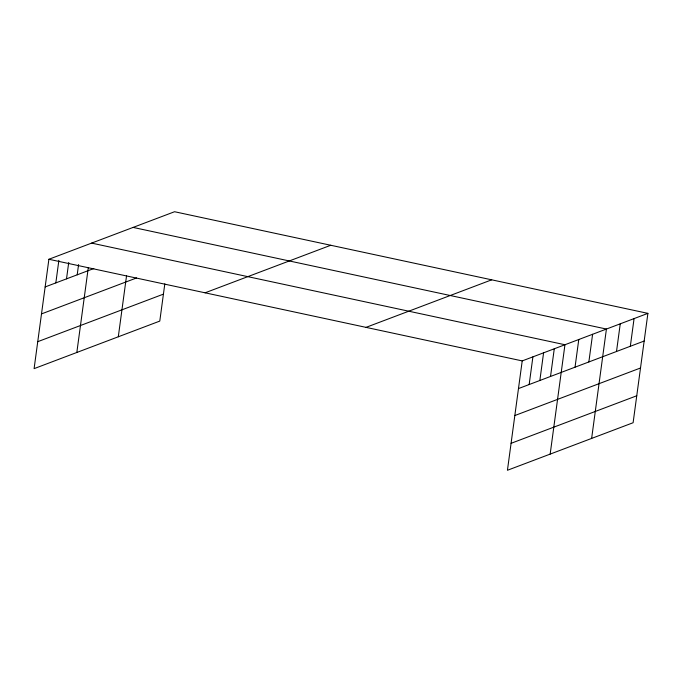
<?xml version="1.0" encoding="UTF-8"?>
<svg xmlns="http://www.w3.org/2000/svg" width="682" height="682" viewBox="0 0 682 682"><rect width="100%" height="100%" fill="white"/><g stroke="black" fill="none" stroke-linecap="round" stroke-linejoin="round"><path stroke-width="1.02" d="M647.9 313.362L522.216 360.906L507.434 470.273L633.109 422.729L647.9 313.362L174.566 211.727L48.891 259.271L34.1 368.638L159.784 321.094L164.814 283.848M55.83 282.902L58.874 260.353M66.512 278.861L68.729 262.468M77.194 274.82L78.583 264.573M76.827 352.475L88.293 267.702M118.301 336.78L126.545 275.826M529.164 384.537L532.906 356.865M539.846 380.496L543.588 352.824M550.527 376.455L554.27 348.783M550.161 454.11L564.952 344.742L91.618 243.107M575.037 367.189L578.779 339.508M588.856 361.954L592.598 334.282M591.635 438.415L606.426 329.048L133.092 227.413M616.511 351.494L620.253 323.822M630.33 346.268L634.072 318.588M45.148 286.943L93.801 268.538M41.5 313.908L136.571 277.941M37.749 341.682L163.424 294.138M205.086 292.808L330.77 245.264M366.021 327.369L491.696 279.825M518.482 388.578L644.158 341.034M514.833 415.543L640.517 367.99M511.082 443.317L636.758 395.773M48.891 259.271L522.216 360.906"/></g></svg>
